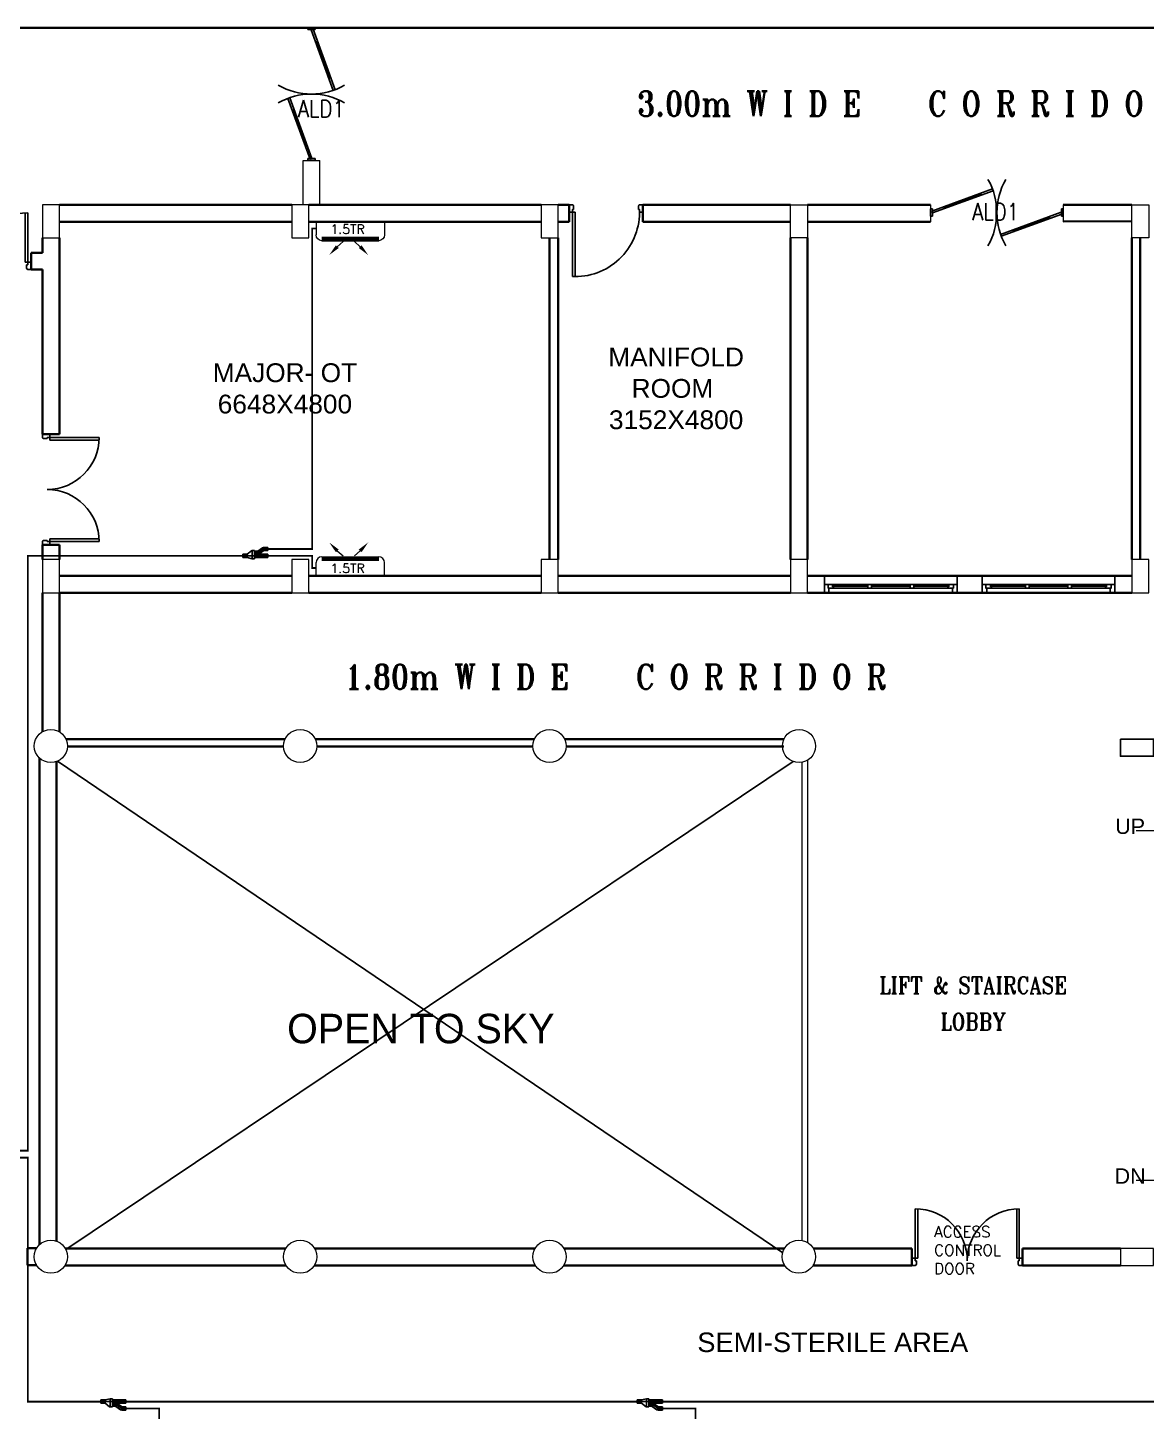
# Model space of a CAD drawing. Extents: x 2982526 to 3135339, y -1389320 to -1338265.
# Drawn here: x 2996943 to 3012115, y -1370105 to -1351350 of the extents above; entities that cross this region are included whole.
import ezdxf
from ezdxf.enums import TextEntityAlignment as Align

# ---------------------------------------------------------------- set-up
doc = ezdxf.new("R2010")
doc.units = 0
doc.header["$MEASUREMENT"] = 0
doc.linetypes.add('1', pattern=[0, 0, 0])
doc.layers.get('0').update_dxf_attribs({"color": 6, "linetype": '1'})
for name, color, linetype, lineweight in [('1Y-JOINT', 1, 'Continuous', 25), ('Column', 162, 'Continuous', 13), ('M-VRF- CKT', 5, 'Continuous', 30), ('MEP_HVAC_VRF_COPPER_PIPE', 6, 'Continuous', 9), ('vrf', 6, 'Continuous', 30), ('WALL', 7, '1', 35), ('windows', 4, 'Continuous', 0)]:
    doc.layers.add(name, color=color, linetype=linetype, lineweight=lineweight)
for name, color, linetype in [('AC CKT-8', 110, 'Continuous'), ('ALD1', 7, 'Continuous'), ('DOOR', 40, 'Continuous'), ('HTL-COPPER PIPE', 6, 'Continuous'), ('HVAC_HI-WALL_1.5TR', 5, 'Continuous'), ('MEP_HVAC_TEXT', 7, 'Continuous'), ('Plan', 44, 'Continuous'), ('Railing', 34, '1'), ('stairscas', 7, 'Continuous'), ('TEXT', 5, '1')]:
    doc.layers.add(name, color=color, linetype=linetype)
doc.styles.add('ARI', font='arial.ttf')
doc.styles.add('ARIAL', font='arial.ttf')
doc.styles.add('MSK', font='g13f12w.shx')
doc.styles.add('ROMANS', font='romans.shx')
doc.styles.add('RT', font='romant.shx')
doc.styles.add('VERDANA', font='verdana.ttf')
doc.dimstyles.new('MM', dxfattribs={"dimscale": 0, "dimtxt": 230, "dimasz": 60, "dimexe": 100, "dimexo": 0.0625, "dimgap": 25, "dimtad": 0, "dimdec": 0, "dimzin": 0, "dimdsep": 46, "dimtxsty": 'ROMANS', "dimblk": 'OBLIQUE', "dimcen": 0.09, "dimdle": 100, "dimclrd": 5, "dimclre": 5, "dimclrt": 6, "dimadec": 0, "dimazin": 0, "dimtfac": 1, "dimtdec": 0, "dimtofl": 0, "dimtmove": 1, "dimatfit": 3, "dimfxl": 1, "dimfrac": 2, "dimtolj": 1, "dimtzin": 0, "dimarcsym": 0})

# ---------------------------------------------------------------- blocks, each defined once
blk = doc.blocks.new('A$C19B8274B')
at = {"layer": 'DOOR'}
for p, q in [((-45, 925), (-80, 925)), ((-80, 50), (-80, 925)), ((-45, 50), (-45, 925)), ((-45, 50), (-80, 50)), ((-955, -50), (-955, -47.5)), ((-940, -35), (-942.5, -35)), ((-60, -35), (-57.5, -35)), ((-45, -50), (-45, -47.5))]:
    blk.add_line(p, q, dxfattribs=at)
for points in [[(-940, 15), (-955, 15), (-955, 50), (-1000, 50), (-1000, -50), (-955, -50)], [(-940, -35), (-940, 15)], [(-60, 15), (-45, 15), (-45, 50), (0, 50), (0, -50), (-45, -50)], [(-60, -35), (-60, 15)]]:
    blk.add_lwpolyline(points, dxfattribs=at)
at = {"layer": 'DOOR', "color": 145}
blk.add_arc((-80, 50), 875, 90, 182.29244, dxfattribs=at)
at = {"layer": 'DOOR'}
for centre, start, end in [((-955, -35), 270, 0), ((-45, -35), 180, 270)]:
    blk.add_arc(centre, 12.5, start, end, dxfattribs=at)
blk = doc.blocks.new('Z$W@#5624')
at = {"layer": 'DOOR'}
for p, q in [((19, 470), (840, 769)), ((28, 446), (849, 745)), ((188, 518), (680, 697)), ((676, 709), (685, 685)), ((0, 400), (0, 499)), ((0, 499), (25, 499)), ((0, 400), (25, 400)), ((19, 470), (28, 446)), ((25, 400), (25, 499)), ((183, 529), (192, 506)), ((1770, 453), (949, 154)), ((1779, 429), (957, 130)), ((1610, 381), (1117, 202)), ((1614, 369), (1606, 393)), ((1779, 429), (1770, 453)), ((1798, 499), (1773, 499)), ((1773, 400), (1773, 499)), ((1798, 400), (1773, 400)), ((1798, 400), (1798, 499)), ((1113, 214), (1122, 190))]:
    blk.add_line(p, q, dxfattribs=at)
at = {"layer": 'DOOR', "color": 145}
for centre, start_param, end_param in [((0, 449), 2.617994, 3.665191), ((1798, 449), -0.523599, 0.523599)]:
    blk.add_ellipse(centre, major_axis=(-899, 0), ratio=1, start_param=start_param, end_param=end_param, dxfattribs=at)
blk = doc.blocks.new('6w')
at = {"layer": 'Plan', "color": 8}
for p, q in [((-36, 9.2), (-36, 0)), ((-36, 9.2), (36, 9.2)), ((36, 9.2), (36, 0)), ((-33.5, 2.5), (-12.5, 2.5)), ((-33.5, 0), (33.5, 0)), ((-31, 4), (-31.5, 4)), ((-31.5, 3.25), (-31.5, 4)), ((-31.5, 3.61), (-12.5, 3.61)), ((-31.5, 3.25), (-31, 3.25)), ((-31, 4.5), (-31, 4)), ((-31, 2.5), (-31, 3.25)), ((-12.5, 2.5), (-12.5, 4.5)), ((-12.5, 4.5), (-10.5, 4.5)), ((-10.5, 2.5), (-12.5, 2.5)), ((-10.5, 2.5), (-10.5, 4.5)), ((-10.5, 3.61), (10.5, 3.61)), ((-10.5, 2.5), (10.5, 2.5)), ((10.5, 4.5), (12.5, 4.5)), ((10.5, 2.5), (10.5, 4.5)), ((12.5, 2.5), (10.5, 2.5)), ((12.5, 2.5), (12.5, 4.5)), ((34, 4.5), (12.5, 4.5)), ((12.5, 3.61), (31.5, 3.61)), ((12.5, 2.5), (33.5, 2.5)), ((31, 4.5), (31, 4)), ((31, 4), (31.5, 4)), ((31.5, 3.25), (31, 3.25)), ((31, 2.5), (31, 3.25)), ((31.5, 4), (31.5, 3.25))]:
    blk.add_line(p, q, dxfattribs=at)
for points in [[(-34, 4.5), (-36, 4.5), (-36, 0), (-33.5, 0), (-33.5, 2.5), (-34, 2.5), (-34, 4.5)], [(34, 4.5), (36, 4.5), (36, 0), (33.5, 0), (33.5, 2.5), (34, 2.5), (34, 4.5)]]:
    blk.add_lwpolyline(points, close=True, dxfattribs=at)
for points in [[(-12.5, 4.5), (-34, 4.5)], [(10.5, 4.5), (-10.5, 4.5)]]:
    blk.add_lwpolyline(points, dxfattribs=at)
blk = doc.blocks.new('ddoor')
at = {"layer": 'DOOR', "lineweight": 25}
for p, q in [((50, 0), (-50, 0)), ((-50, 0), (-50, -45)), ((50, -45), (50, 0)), ((-50, -45), (-47, -45)), ((-35, -60), (-35, -57)), ((-35, -60), (15, -60)), ((15, -60), (15, -45)), ((15, -45), (50, -45)), ((50, -45), (720, -45)), ((50, -45), (50, -80)), ((50, -80), (720, -80)), ((-50, -1500), (-50, -1455)), ((-50, -1455), (-47, -1455)), ((50, -1500), (-50, -1500)), ((50, -1500), (-50, -1500)), ((-35, -1440), (-35, -1442)), ((-35, -1440), (15, -1440)), ((15, -1440), (15, -1455)), ((15, -1455), (50, -1455)), ((50, -1420), (720, -1420)), ((50, -1455), (50, -1420)), ((50, -1455), (720, -1455)), ((50, -1455), (50, -1500))]:
    blk.add_line(p, q, dxfattribs=at)
for centre, start, end in [((-35, -45), 180, 270), ((-35, -1455), 90, 180)]:
    blk.add_arc(centre, 12.5, start, end, dxfattribs=at)
at = {"layer": 'DOOR', "color": 146, "lineweight": 25, "true_color": 0x105689}
for centre, start, end in [((15, -45), 270, 0), ((15, -1455), 0, 90)]:
    blk.add_arc(centre, 705, start, end, dxfattribs=at)
blk = doc.blocks.new('_Oblique')
at = {"color": 0, "linetype": 'ByBlock', "lineweight": -2}
blk.add_line((-0.5, -0.5), (0.5, 0.5), dxfattribs=at)
blk = doc.blocks.new('HI WALL SPLIT AC UNIT 1.5TR')
at = {"layer": 'HVAC_HI-WALL_1.5TR', "color": 5, "lineweight": 5}
for p, q in [((1295076, -129963), (1295847, -129963)), ((1294997, -130221), (1294997, -130042)), ((1295926, -130221), (1295926, -130042)), ((1294997, -130221), (1295926, -130221))]:
    blk.add_line(p, q, dxfattribs=at)
at = {"layer": 'HVAC_HI-WALL_1.5TR', "color": 8, "lineweight": 5}
for p, q in [((1295076, -129970), (1295847, -129970)), ((1295076, -129979), (1295847, -129979)), ((1295076, -129988), (1295847, -129988)), ((1295076, -130000), (1295847, -130000)), ((1295076, -130009), (1295847, -130009))]:
    blk.add_line(p, q, dxfattribs=at)
at = {"layer": 'HVAC_HI-WALL_1.5TR', "color": 7, "lineweight": 5}
for p, q in [((1295285, -129882), (1295363, -129952)), ((1295595, -129882), (1295517, -129952))]:
    blk.add_line(p, q, dxfattribs=at)
at = {"layer": 'HVAC_HI-WALL_1.5TR', "color": 5, "lineweight": 5}
for centre, start, end in [((1295076, -130042), 90, 180), ((1295847, -130042), 0, 90)]:
    blk.add_arc(centre, 78.8, start, end, dxfattribs=at)
at = {"layer": 'HVAC_HI-WALL_1.5TR', "color": 7, "lineweight": 5}
for points in [[(1295304, -129864), (1295266, -129901), (1295176, -129769)], [(1295576, -129864), (1295614, -129901), (1295704, -129769)]]:
    blk.add_solid(points, dxfattribs=at)
blk = doc.blocks.new('Y-JOINT')
at = {"layer": '1Y-JOINT', "extrusion": (7.0061e-12, -6.61628e-05, 1)}
for p, q in [((416463, -2757, 0), (416463, -2628, 0)), ((416463, -2628, 0), (416499, -2628, 0)), ((416499, -2757, 0), (416499, -2628, 0)), ((416579, -2646, 0), (416499, -2628, 0)), ((416463, -2646, 0), (416247, -2646, 0)), ((416247, -2646, 0), (416247, -2697, 0)), ((416247, -2671, 0), (416463, -2671, 0)), ((416463, -2697, 0), (416247, -2697, 0)), ((416306, -2756, 0), (416247, -2756, 0)), ((416247, -2772, 0), (416247, -2756, 0)), ((416247, -2756, 0), (416247, -2807, 0)), ((416247, -2781, 0), (416306, -2781, 0)), ((416306, -2807, 0), (416247, -2807, 0)), ((416306, -2756, 0), (416306, -2807, 0)), ((416310, -2755, 0), (416386, -2703, 0)), ((416310, -2755, 0), (416333, -2801, 0)), ((416321, -2778, 0), (416399, -2725, 0)), ((416333, -2801, 0), (416408, -2748, 0)), ((416408, -2748, 0), (416386, -2703, 0)), ((416412, -2747, 0), (416412, -2697, 0)), ((416463, -2697, 0), (416412, -2697, 0)), ((416412, -2722, 0), (416463, -2722, 0)), ((416463, -2747, 0), (416412, -2747, 0)), ((416463, -2757, 0), (416499, -2757, 0)), ((416579, -2697, 0), (416506, -2754, 0))]:
    blk.add_line(p, q, dxfattribs=at)
at = {"layer": '1Y-JOINT', "extrusion": (6.9964e-12, -6.61628e-05, 1)}
for p, q in [((416647, -2671, 0), (416463, -2671, 0)), ((416579, -2646, 0), (416647, -2646, 0)), ((416579, -2697, 0), (416647, -2697, 0)), ((416647, -2646, 0), (416647, -2697, 0))]:
    blk.add_line(p, q, dxfattribs=at)
at = {"layer": '1Y-JOINT'}
blk.add_line((416579, -2697, 0), (416579, -2646, 0), dxfattribs=at)
at = {"layer": '1Y-JOINT', "extrusion": (7.0061e-12, -6.61628e-05, 1)}
for centre, radius, start, end in [((416306, -2747, 0), 8.85, 270, 296.0671), ((416306, -2747, 0), 34.2, 270, 296.0671), ((416306, -2747, 0), 59.5, 270, 296.0671), ((416412, -2756, 0), 59.5, 90, 116.0671), ((416412, -2756, 0), 34.2, 90, 116.0671), ((416412, -2756, 0), 8.85, 90, 116.0671), ((416499, -2749, 0), 8.85, 270, 321.3789)]:
    blk.add_arc(centre, radius, start, end, dxfattribs=at)
blk = doc.blocks.new('A$C4D743431')
at = {"layer": 'AC CKT-8', "xscale": 0.933787291884793, "yscale": 0.933787291884793, "zscale": 0.933787291884793, "rotation": 359.9999939263457}
blk.add_blockref('Y-JOINT', (-389060, 2495, 0), dxfattribs=at)
blk = doc.blocks.new('G$C4406566D')
at = {"layer": 'M-VRF- CKT', "xscale": 0.8031807735897878, "yscale": 0.8031807735897878, "zscale": 0.8031807735897878, "rotation": 180}
blk.add_blockref('A$C4D743431', (-224, -89, 0), dxfattribs=at)
blk.add_blockref('A$C4D743431', (-224, -89, 0), dxfattribs=at)
blk = doc.blocks.new('G$C186CAD5F')
at = {"layer": 'vrf', "color": 3, "xscale": 8.96419313933734, "yscale": 8.96419313933734, "zscale": 8.96419313933734, "rotation": 270.0000005682937}
blk.add_blockref('G$C4406566D', (796, -2010, 0), dxfattribs=at)
blk = doc.blocks.new('Q5YYYU')
at = {"layer": 'Column'}
for points in [[(6699.9159, 21170), (6929.9159, 21170), (6929.9159, 21620), (6699.9159, 21620)], [(10081.5826, 21170), (10311.5826, 21170), (10311.5826, 21620), (10081.5826, 21620)], [(13463.2493, 21170), (13693.2493, 21170), (13693.2493, 21620), (13463.2493, 21620)], [(17074.9159, 21170), (16844.9159, 21170), (16844.9159, 21620), (17074.9159, 21620)], [(21704.9159, 21170), (21474.9159, 21170), (21474.9159, 21620), (21704.9159, 21620)], [(6699.9159, 16360), (6929.9159, 16360), (6929.9159, 16810), (6699.9159, 16810)], [(10081.5826, 16360), (10311.5826, 16360), (10311.5826, 16810), (10081.5826, 16810)], [(13463.2493, 16360), (13693.2493, 16360), (13693.2493, 16810), (13463.2493, 16810)], [(16844.9159, 16360), (17074.9159, 16360), (17074.9159, 16810), (16844.9159, 16810)], [(21474.9159, 16360), (21704.9159, 16360), (21704.9159, 16810), (21474.9159, 16810)], [(21320.1376, 7470), (21320.1376, 7240), (21770.1376, 7240), (21770.1376, 7470)]]:
    blk.add_lwpolyline(points, close=True, dxfattribs=at)
at = {"layer": 'Column', "color": 8}
for centre in [(6814.9159, 14282.5), (10196.5826, 14282.5), (13578.2493, 14282.5), (16961.4169, 14282.5), (6814.9159, 7360), (10196.5826, 7360), (13578.2493, 7360), (16959.9159, 7360)]:
    blk.add_circle(centre, 225, dxfattribs=at)
at = {"layer": 'Railing', "color": 251, "lineweight": 5}
for p, q in [((17074.9159, 14088.2245), (17074.9159, 7553.3908)), ((16999.9159, 14060.8182), (16999.9159, 7581.4159))]:
    blk.add_line(p, q, dxfattribs=at)
at = {"layer": 'stairscas', "color": 251, "ltscale": 500}
for p, q in [((21320.1376, 14375), (25783.2393, 14375)), ((6903.5263, 14075.6831), (16741.6892, 7414.7914)), ((7016.4724, 7460), (16881.9316, 14072.0075)), ((21320.1376, 14145), (25783.2393, 14145))]:
    blk.add_line(p, q, dxfattribs=at)
blk.add_lwpolyline([(21320.1376, 14375), (21320.1376, 14145), (21770.1376, 14145), (21770.1376, 14375)], close=True, dxfattribs=at)
at = {"layer": 'WALL', "color": 8}
for p, q in [((41149.8318, 24020), (-5007.5841, 24020)), ((6929.9159, 21620), (10081.5826, 21620)), ((10311.5826, 21620), (13463.2493, 21620)), ((13693.2493, 21620), (13843.2493, 21620)), ((13843.2493, 21620), (13843.2493, 21390)), ((14843.2493, 21620), (14843.2493, 21390)), ((14843.2493, 21620), (16844.9159, 21620)), ((17074.9159, 21620), (18744.8958, 21620)), ((20544.8958, 21620), (21474.9159, 21620)), ((6929.9159, 21390), (10081.5826, 21390)), ((10311.5826, 21390), (13463.2493, 21390)), ((13693.2493, 21390), (13843.2493, 21390)), ((14843.2493, 21390), (16844.9159, 21390)), ((17074.9159, 21390), (18744.8958, 21390)), ((20544.8958, 21392.6922), (21474.9159, 21395)), ((6699.9159, 20970), (6699.9159, 21170)), ((6929.9159, 18510), (6929.9159, 21170)), ((13578.2493, 21170), (13578.2493, 16810)), ((13693.2493, 21170), (13693.2493, 16810)), ((16844.9159, 21170), (16844.9159, 16810)), ((17074.9159, 21170), (17074.9159, 16810)), ((21474.9159, 21170), (21474.9159, 16810)), ((21589.9159, 21170), (21589.9159, 18894.9996)), ((6545.304, 20740), (6545.304, 20970)), ((6699.9159, 20970), (6545.304, 20970)), ((6699.9159, 20740), (6545.304, 20740)), ((6699.9159, 18510), (6699.9159, 20740)), ((21589.9159, 18894.9996), (21589.9159, 16810)), ((6699.9159, 18510), (6929.9159, 18510)), ((6699.9159, 17010), (6929.9159, 17010)), ((6699.9159, 16810), (6699.9159, 17010)), ((6929.9159, 16810), (6929.9159, 17010)), ((6929.9159, 16590), (10081.5826, 16590)), ((10311.5826, 16590), (13463.2493, 16590)), ((13843.2493, 16590), (13693.2493, 16590)), ((13843.2493, 16590), (16844.9159, 16590)), ((17074.9159, 16590), (17224.9159, 16590)), ((17224.9159, 16590), (19459.9159, 16590)), ((19459.9159, 16590), (21474.9159, 16590)), ((6699.9159, 16360), (6699.9159, 14475.8908)), ((6929.9159, 14475.8908), (6929.9159, 16360)), ((6929.9159, 16360), (10081.5826, 16360)), ((10311.5826, 16360), (13463.2493, 16360)), ((13693.2493, 16360), (13843.2493, 16360)), ((13843.2493, 16360), (16844.9159, 16360)), ((17074.9159, 16360), (17224.9159, 16360)), ((17224.9159, 16360), (21474.9159, 16360)), ((9991.4759, 14375), (7020.0226, 14375)), ((9971.7076, 14275), (7039.7909, 14275)), ((13373.1426, 14375), (10401.6893, 14375)), ((13353.3743, 14275), (10421.4576, 14275)), ((16756.3102, 14375), (13783.3559, 14375)), ((16756.3102, 14275), (13803.1242, 14275)), ((6659.9159, 7523.095), (6659.9159, 14119.4049)), ((6889.9159, 7572.132), (6889.9159, 14070.3679)), ((6499.9159, 7475), (6499.9159, 7245)), ((6499.9159, 7475), (6621.5251, 7475)), ((7011.1938, 7470), (10000.3047, 7470)), ((10392.8605, 7470), (13381.9714, 7470)), ((13774.5271, 7470), (16763.6381, 7470)), ((17156.1938, 7470), (18493.2862, 7470)), ((18493.2862, 7240), (18493.2862, 7470)), ((19993.2862, 7240), (19993.2862, 7470)), ((19993.2862, 7470), (21320.1376, 7470)), ((6499.9159, 7245), (6622.2501, 7243.7895)), ((7005.2446, 7240), (10006.2539, 7240)), ((10386.9113, 7240), (13387.9206, 7240)), ((13768.5779, 7240), (16769.5873, 7240)), ((17150.2446, 7240), (18493.2862, 7240)), ((19993.2862, 7240), (21320.1376, 7240))]:
    blk.add_line(p, q, dxfattribs=at)
at = {"layer": 'WALL', "color": 8, "lineweight": 5}
for p, q in [((10234.6637, 21620), (10234.6637, 22220)), ((10234.6637, 22220), (10464.6637, 22220)), ((10464.6637, 21620), (10464.6637, 22220)), ((13463.2493, 21620), (12863.9565, 21620)), ((18744.8958, 21620), (18744.8958, 21390)), ((20544.8958, 21620), (20544.8958, 21390)), ((13463.2493, 21390), (12863.9565, 21390))]:
    blk.add_line(p, q, dxfattribs=at)
at = {"layer": 'DOOR', "color": 251, "linetype": 'Continuous', "lineweight": 5, "xscale": 1.001247151754797, "yscale": 1.001247151754797, "zscale": 1.001247151754797}
for p, rotation in [((9899.6637, 24020), 270), ((20544.8958, 21963.5127), 180)]:
    blk.add_blockref('Z$W@#5624', p, dxfattribs=dict(at, rotation=rotation))
at = {"layer": 'DOOR', "linetype": 'Continuous', "rotation": 180}
blk.add_blockref('A$C19B8274B', (13843.2493, 21570), dxfattribs=at)
at = {"layer": 'WALL', "xscale": -1, "rotation": 270}
for p in [(6545.304, 20790), (19993.2862, 7290)]:
    blk.add_blockref('ddoor', p, dxfattribs=at)
at = {"layer": 'WALL'}
blk.add_blockref('ddoor', (6749.9159, 18510), dxfattribs=at)
at = {"layer": 'windows', "color": 251, "lineweight": 5, "xscale": -25, "yscale": 25, "zscale": 24.99999999999242}
for p in [(18204.9159, 16360), (20344.9159, 16360)]:
    blk.add_blockref('6w', p, dxfattribs=at)
at = {"layer": 'ALD1', "color": 251, "lineweight": 5, "style": 'ROMANS', "width": 0.85}
for p in [(10483.347, 22806.2089), (19628.1299, 21409.459)]:
    blk.add_text('ALD1', height=230, dxfattribs=at).set_placement(p, align=Align.CENTER)
at = {"layer": 'stairscas', "color": 251, "ltscale": 500, "style": 'ARI'}
for s, p in [('UP', (21452.1334, 13090.862)), ('DN', (21452.1334, 8349.8646))]:
    blk.add_text(s, height=208.08, dxfattribs=at).set_placement(p, align=Align.CENTER)
at = {"layer": 'stairscas', "color": 251, "ltscale": 500, "style": 'RT', "width": 0.85}
for s, p in [('LIFT & STAIRCASE', (19324.1564, 10923.9606)), ('LOBBY', (19324.1564, 10430.4817))]:
    blk.add_text(s, height=230, dxfattribs=at).set_placement(p, align=Align.CENTER)
at = {"layer": 'stairscas', "color": 251, "ltscale": 500, "insert": (11832.0023, 10247.2784), "char_height": 400, "width": 8187.231718, "attachment_point": 8, "style": 'MSK'}
blk.add_mtext('OPEN TO SKY', dxfattribs=at)
at = {"layer": 'TEXT', "color": 8, "linetype": 'Continuous', "lineweight": 5, "style": 'RT', "width": 0.85}
blk.add_text('3.00m W I D E   C O R R I D O R', height=336.6, dxfattribs=at).set_placement((18434.5947, 22820.5673), align=Align.CENTER)
blk.add_text('3.00m W I D E   C O R R I D O R', height=336.6, dxfattribs=at).set_placement((18434.5947, 22820.5673), align=Align.CENTER)
at = {"layer": 'TEXT', "color": 8, "linetype": 'Continuous', "style": 'RT', "width": 0.85}
blk.add_text('1.80m W I D E   C O R R I D O R', height=336.6, dxfattribs=at).set_placement((14472.5193, 15053.1761), align=Align.CENTER)
at = {"layer": 'TEXT', "color": 8, "char_height": 255, "width": 2454.157572, "attachment_point": 5, "style": 'ARIAL'}
for s, insert in [('MANIFOLD ROOM  3152X4800', (15294.4862, 19128.6762)), ('MAJOR- OT\\P6648X4800', (9989.0606, 19128.6762))]:
    blk.add_mtext(s, dxfattribs=dict(at, insert=insert))
at = {"layer": 'TEXT', "color": 8, "insert": (18793.5492, 7773.3739), "char_height": 150, "attachment_point": 1, "style": 'ROMANS'}
blk.add_mtext_dynamic_manual_height_columns('ACCESS CONTROL DOOR', width=1212.859684, gutter_width=1000, heights=[0], dxfattribs=at)
at = {"layer": 'WALL', "color": 8, "linetype": 'Continuous', "insert": (17367.6413, 6198.1211), "char_height": 264.49632, "width": 5098.697886, "attachment_point": 5, "style": 'ARIAL'}
blk.add_mtext('\\pxt17; SEMI-STERILE AREA', dxfattribs=at)
at = {"layer": 'stairscas', "color": 251, "ltscale": 500}
for points in [[(22618.7866, 13133.9519), (21534.1452, 13133.9519)], [(22618.7866, 8392.9545), (21534.1452, 8392.9545)]]:
    blk.add_leader(points, dimstyle='MM', override={"dimscale": 1, "dimasz": 300, "dimclrd": 256}, dxfattribs=at)

msp = doc.modelspace()

# ---------------------------------------------------------------- linework, layer by layer
at = {"layer": 'MEP_HVAC_VRF_COPPER_PIPE', "lineweight": 0, "const_width": 25, "elevation": 0}
for points in [[(3000201.9, -1358415.7), (3000801.9, -1358415.7), (3000801.9, -1354071.5), (3000854.9, -1354071.5)], [(2996345.8, -1366572.4), (2996945.8, -1366572.4), (2996945.8, -1358509.8), (2999859.9, -1358509.8)], [(3000201.9, -1358509.8), (3000801.9, -1358509.8), (3000801.9, -1358674.4), (3000854.9, -1358674.4)], [(2998276.3, -1370067.5), (2998726.3, -1370067.5), (2998726.3, -1371567.8)], [(3005550.7, -1370067.5), (3006000.7, -1370067.5), (3006000.7, -1373435.2), (3006168.6, -1373435.2)]]:
    msp.add_lwpolyline(points, dxfattribs=at)
at = {"layer": 'MEP_HVAC_VRF_COPPER_PIPE', "lineweight": 0, "const_width": 25}
for points in [[(2996345.8, -1366666.5), (2996945.8, -1366666.5), (2996945.8, -1369973.5), (2997934.3, -1369973.5)], [(2998276.3, -1369973.5), (3005208.7, -1369973.5)], [(3005550.7, -1369973.5), (3012242.7, -1369973.5)]]:
    msp.add_lwpolyline(points, dxfattribs=at)

# ---------------------------------------------------------------- block references
at = {"layer": 'HTL-COPPER PIPE', "lineweight": 0, "yscale": 0.1271654228864588, "zscale": 0.1271654228864588}
for p, xscale, rotation in [((2999859.9, -1358509.8, 0), 0.1271654228864588, 90.00000000138522), ((2997934.3, -1369973.5), -0.1271654228864588, 89.9999999986148), ((3005208.7, -1369973.5), -0.1271654228864588, 89.9999999986148)]:
    msp.add_blockref('G$C186CAD5F', p, dxfattribs=dict(at, xscale=xscale, rotation=rotation))
at = {"layer": 'HVAC_HI-WALL_1.5TR', "lineweight": 0, "xscale": -1, "rotation": 180}
msp.add_blockref('HI WALL SPLIT AC UNIT 1.5TR', (1705857.7, -1484200.6), dxfattribs=at)
at = {"layer": 'HVAC_HI-WALL_1.5TR', "lineweight": 0}
msp.add_blockref('HI WALL SPLIT AC UNIT 1.5TR', (1705857.7, -1228559), dxfattribs=at)
at = {"layer": 'WALL', "color": 240, "lineweight": 0, "true_color": 0xed1f24}
msp.add_blockref('Q5YYYU', (2990443.3, -1375369.8), dxfattribs=at)

# ---------------------------------------------------------------- texts
at = {"layer": 'MEP_HVAC_TEXT', "color": 0, "lineweight": 0, "char_height": 125, "style": 'VERDANA'}
for insert, attachment_point, rotation in [((3001515.1, -1354143.9), 9, 0.00688), ((3001515.1, -1358615.6), 3, 359.99312)]:
    msp.add_mtext_dynamic_manual_height_columns('{\\Fromans|c0;\\C256;1.5TR}', width=1718.699, gutter_width=750, heights=[0], dxfattribs=dict(at, insert=insert, attachment_point=attachment_point, rotation=rotation))

doc.saveas('drawing.dxf')
